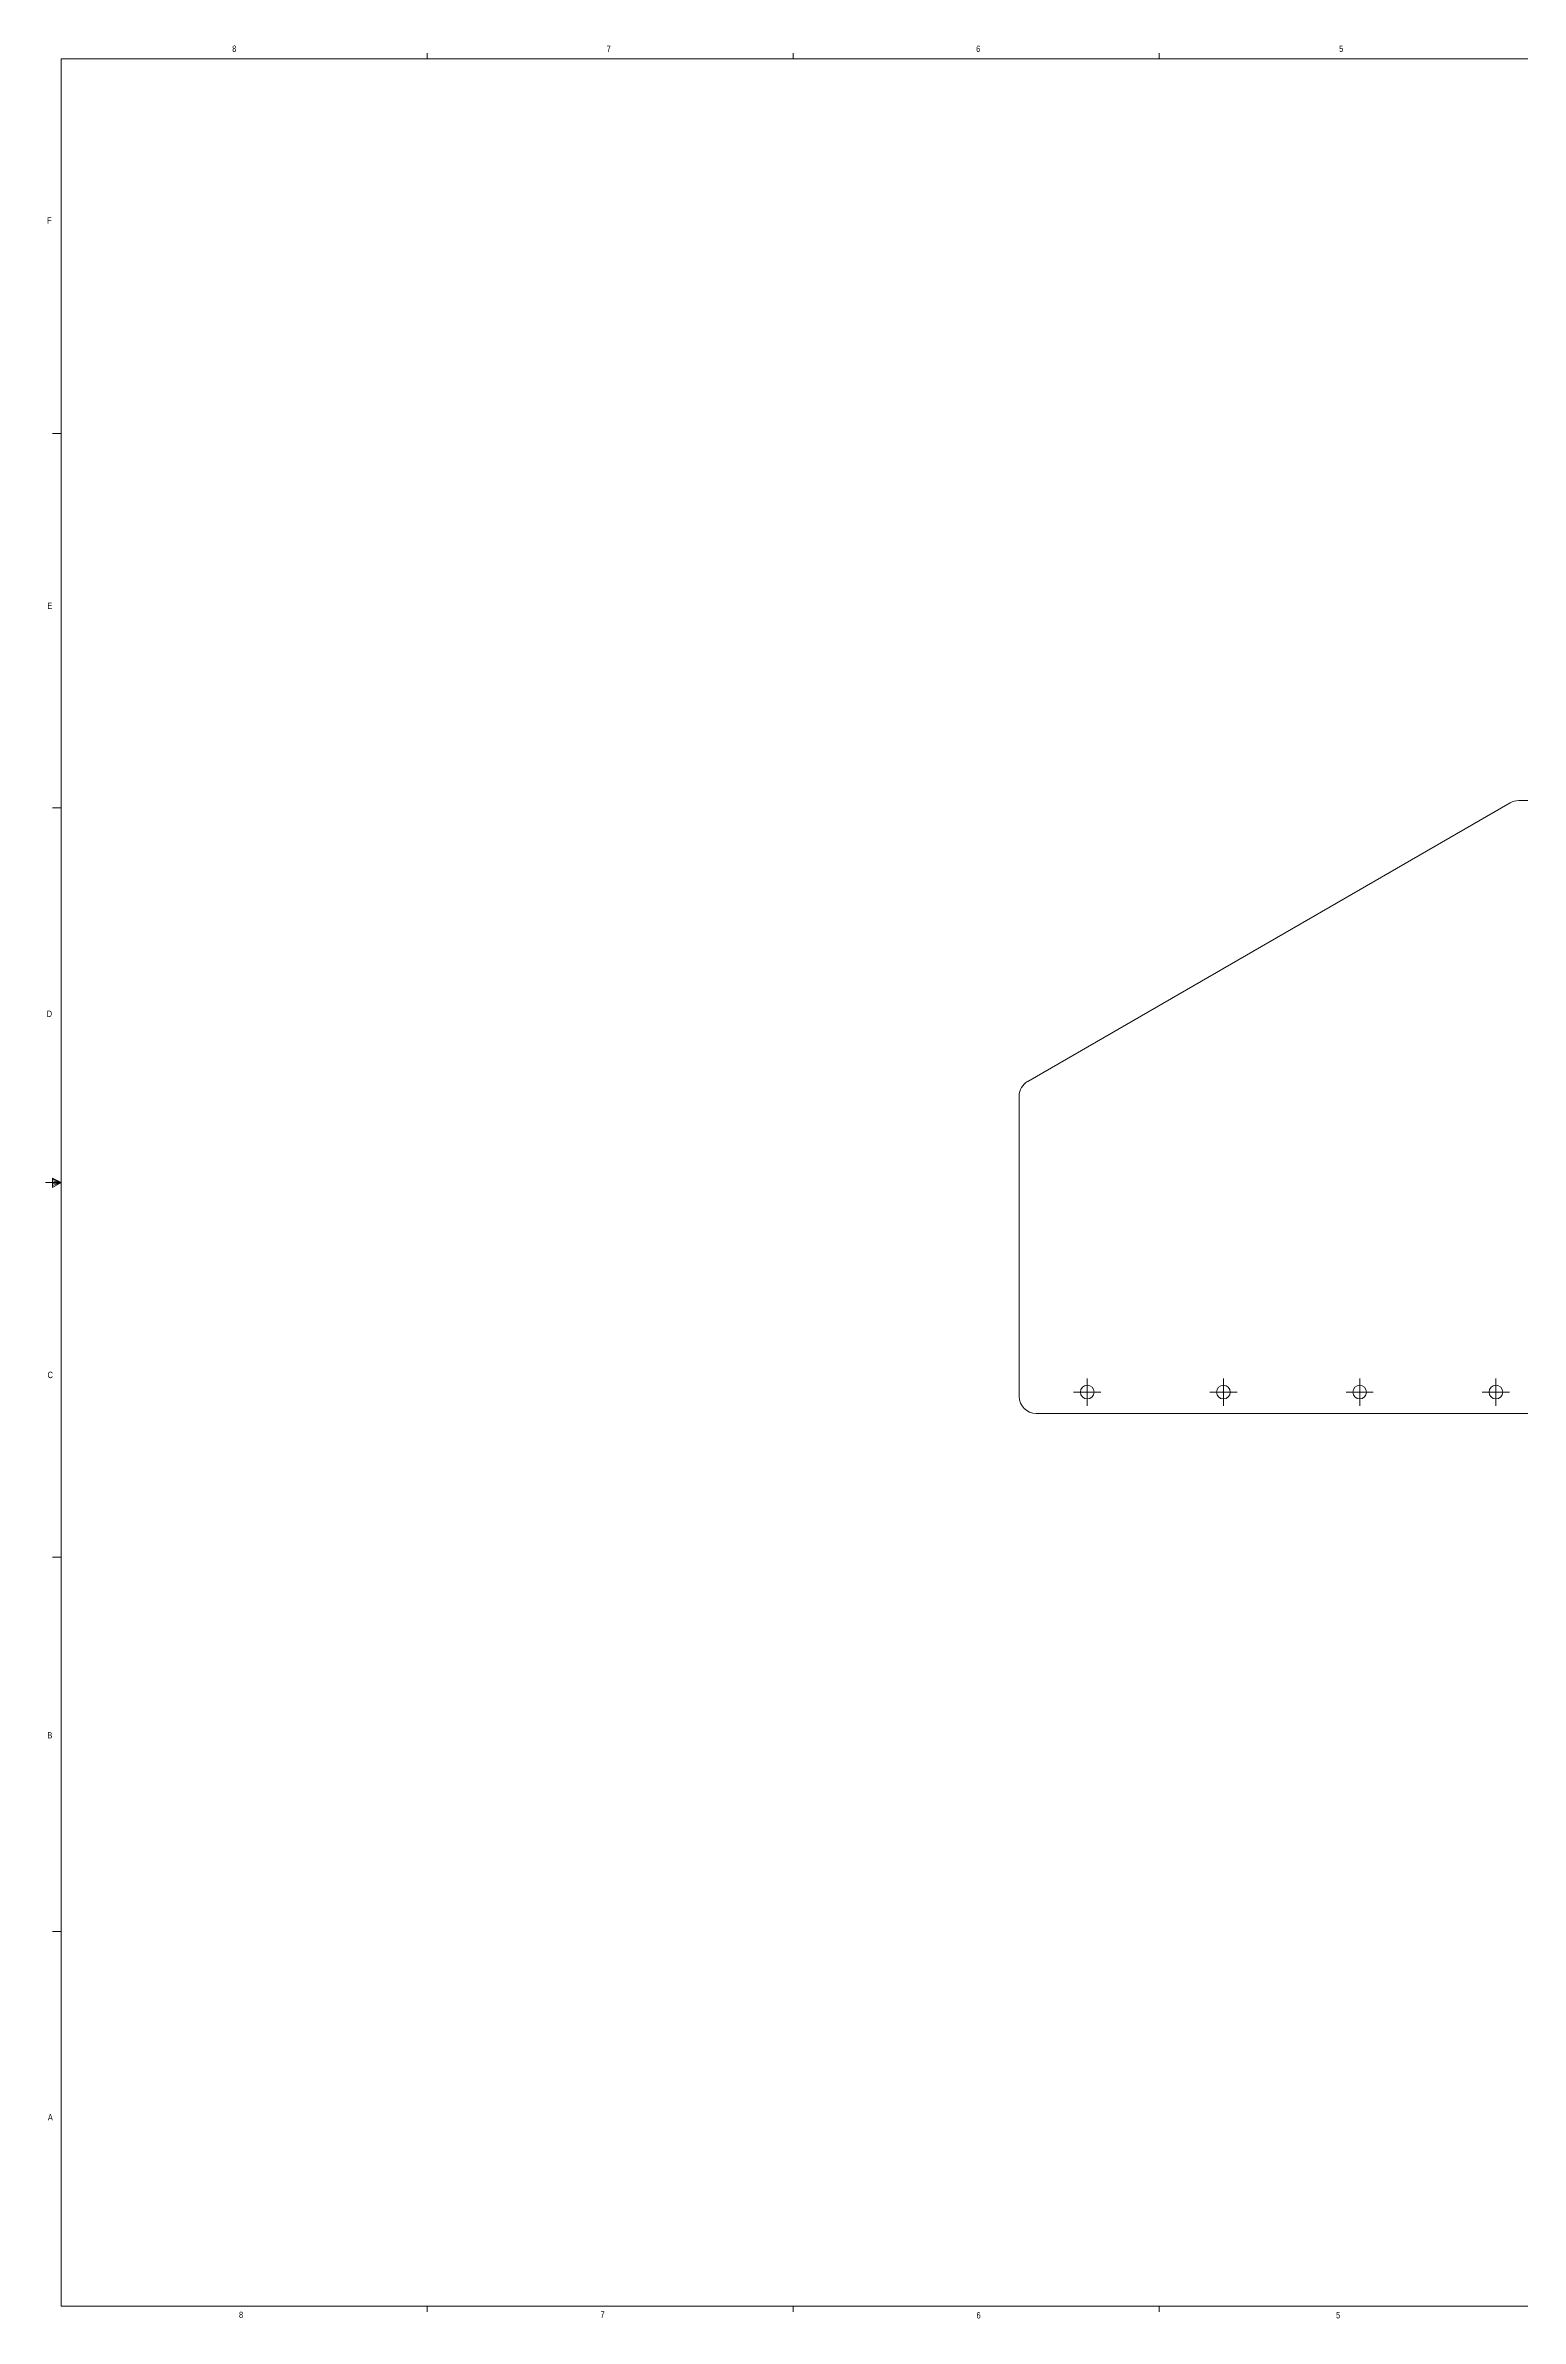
# Model space of a CAD drawing. Header units: inches. Extents: x 0.3 to 43.9, y 0.2 to 33.7.
# Drawn here: x 0.29 to 21.95, y 0.23 to 33.61 of the extents above; entities that cross this region are included whole.
import ezdxf

# ---------------------------------------------------------------- set-up
doc = ezdxf.new("R2010")
doc.units = ezdxf.units.IN
doc.header["$MEASUREMENT"] = 0
doc.styles.add('SLDTEXTSTYLE0', font='TXT', dxfattribs={"width": 0.75})

# ---------------------------------------------------------------- blocks, each defined once
blk = doc.blocks.new('SW_CENTERMARKSYMBOL_0')
at = {"color": 0, "linetype": 'Continuous', "lineweight": 0}
for p, q in [((-0.1, 0), (-0.2, 0)), ((0, 0), (-0.1, 0)), ((0, 0.1), (0, 0.2)), ((0, 0), (0, 0.1)), ((0, 0), (0, -0.1)), ((0, 0), (0.1, 0)), ((0.1, 0), (0.2, 0)), ((0, -0.1), (0, -0.2))]:
    blk.add_line(p, q, dxfattribs=at)
blk = doc.blocks.new('SW_CENTERMARKSYMBOL_1')
at = {"color": 0, "linetype": 'Continuous', "lineweight": 0}
for p, q in [((-0.1, 0), (-0.2, 0)), ((0, 0), (-0.1, 0)), ((0, 0.1), (0, 0.2)), ((0, 0), (0, 0.1)), ((0, 0), (0, -0.1)), ((0, 0), (0.1, 0)), ((0.1, 0), (0.2, 0)), ((0, -0.1), (0, -0.2))]:
    blk.add_line(p, q, dxfattribs=at)
blk = doc.blocks.new('SW_CENTERMARKSYMBOL_2')
at = {"color": 0, "linetype": 'Continuous', "lineweight": 0}
for p, q in [((-0.1, 0), (-0.2, 0)), ((0, 0), (-0.1, 0)), ((0, 0.1), (0, 0.2)), ((0, 0), (0, 0.1)), ((0, 0), (0, -0.1)), ((0, 0), (0.1, 0)), ((0.1, 0), (0.2, 0)), ((0, -0.1), (0, -0.2))]:
    blk.add_line(p, q, dxfattribs=at)
blk = doc.blocks.new('SW_CENTERMARKSYMBOL_3')
at = {"color": 0, "linetype": 'Continuous', "lineweight": 0}
for p, q in [((-0.1, 0), (-0.2, 0)), ((0, 0), (-0.1, 0)), ((0, 0.1), (0, 0.2)), ((0, 0), (0, 0.1)), ((0, 0), (0, -0.1)), ((0, 0), (0.1, 0)), ((0.1, 0), (0.2, 0)), ((0, -0.1), (0, -0.2))]:
    blk.add_line(p, q, dxfattribs=at)

msp = doc.modelspace()

# ---------------------------------------------------------------- linework, layer by layer
at = {"color": 7, "linetype": 'Continuous', "lineweight": 0}
for p, q in [((0.523, 33.411), (43.523, 33.411)), ((0.523, 33.411), (0.523, 0.411)), ((5.898, 33.411), (5.898, 33.495)), ((11.273, 33.411), (11.273, 33.495)), ((16.648, 33.411), (16.648, 33.495)), ((0.523, 27.911), (0.398, 27.911)), ((0.523, 22.411), (0.398, 22.411)), ((0.523, 16.911), (0.294, 16.911)), ((0.399, 16.976), (0.399, 16.837)), ((0.523, 16.911), (0.399, 16.976)), ((0.399, 16.958), (0.523, 16.911)), ((0.399, 16.934), (0.523, 16.911)), ((0.399, 16.837), (0.523, 16.911)), ((0.399, 16.865), (0.523, 16.911)), ((0.399, 16.891), (0.523, 16.911)), ((0.523, 11.411), (0.398, 11.411)), ((0.523, 5.911), (0.398, 5.911)), ((43.523, 0.411), (0.523, 0.411)), ((5.898, 0.411), (5.898, 0.326)), ((11.273, 0.411), (11.273, 0.326)), ((16.648, 0.411), (16.648, 0.326))]:
    msp.add_line(p, q, dxfattribs=at)
at = {"color": 7, "linetype": 'Continuous', "lineweight": 15}
for p, q in [((21.802, 22.487), (14.717, 18.396)), ((21.927, 22.52), (25.026, 22.52)), ((14.592, 18.18), (14.592, 13.77)), ((14.842, 13.52), (30.342, 13.52))]:
    msp.add_line(p, q, dxfattribs=at)
for centre in [(15.592, 13.833), (17.592, 13.833), (19.592, 13.833), (21.592, 13.833)]:
    msp.add_circle(centre, 0.1, dxfattribs=at)
for centre, start, end in [((21.927, 22.27), 90, 120), ((14.842, 18.18), 120, 180), ((14.842, 13.77), 180, 270)]:
    msp.add_arc(centre, 0.25, start, end, dxfattribs=at)

# ---------------------------------------------------------------- block references
at = {"color": 7, "linetype": 'Continuous', "lineweight": 0}
for name, p in [('SW_CENTERMARKSYMBOL_0', (15.592, 13.833)), ('SW_CENTERMARKSYMBOL_1', (17.592, 13.833)), ('SW_CENTERMARKSYMBOL_2', (19.592, 13.833)), ('SW_CENTERMARKSYMBOL_3', (21.592, 13.833))]:
    msp.add_blockref(name, p, dxfattribs=at)

# ---------------------------------------------------------------- texts
at = {"color": 7, "linetype": 'Continuous', "lineweight": 0, "char_height": 0.0938, "attachment_point": 1, "style": 'SLDTEXTSTYLE0'}
for s, insert in [('8', (3.036, 33.607)), ('7', (8.536, 33.605)), ('6', (13.96, 33.606)), ('5', (19.291, 33.607)), ('F', (0.318, 31.084)), ('E', (0.322, 25.428)), ('D', (0.313, 19.436)), ('C', (0.325, 14.132)), ('B', (0.322, 8.84)), ('A', (0.33, 3.231)), ('8', (3.136, 0.329)), ('7', (8.444, 0.332)), ('6', (13.966, 0.323)), ('5', (19.245, 0.325))]:
    msp.add_mtext(s, dxfattribs=dict(at, insert=insert))

doc.saveas('drawing.dxf')
